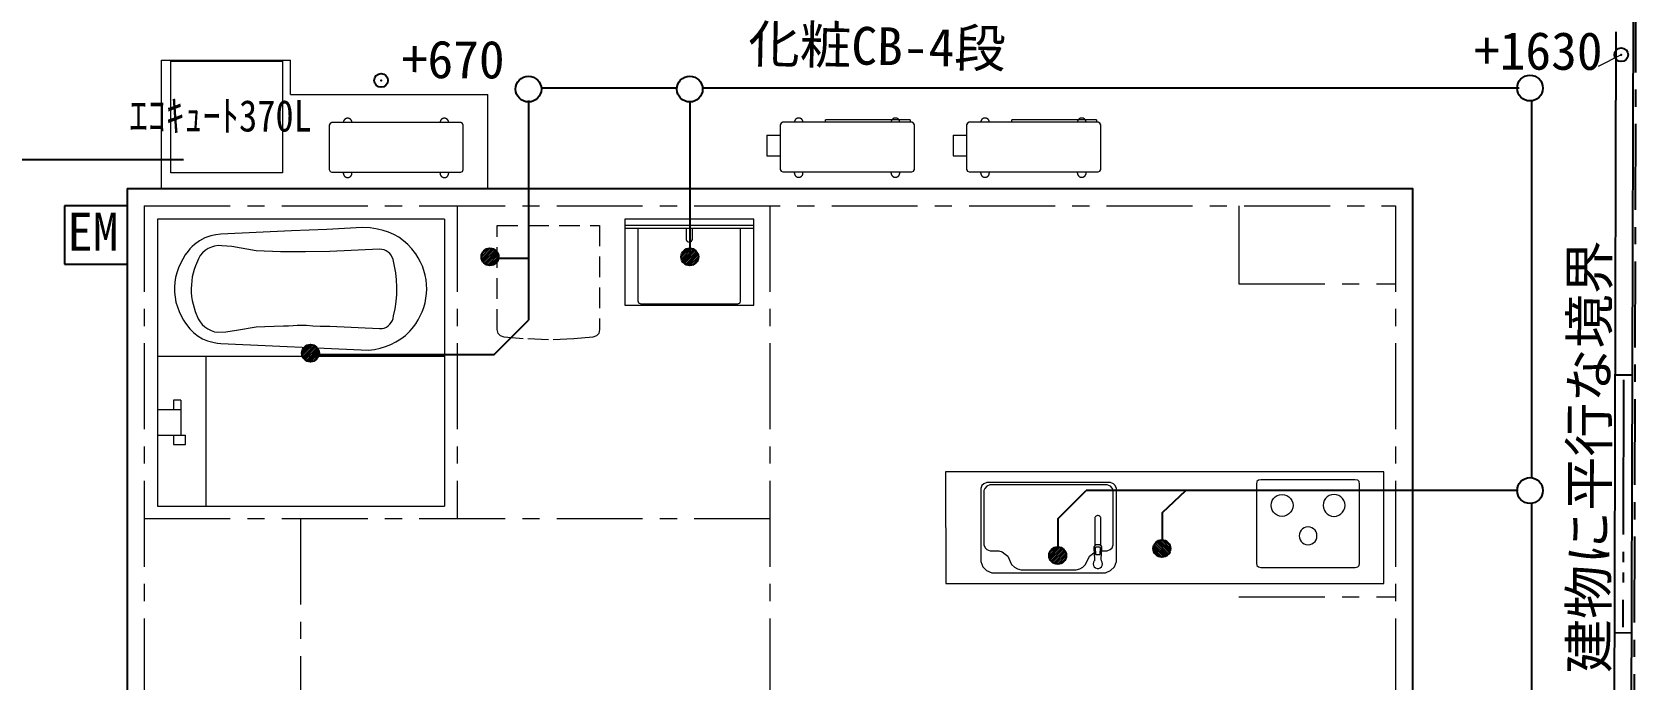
# Model space of a CAD drawing. Units: millimetres at full size, sheet at 1:100. Extents: x -36400 to 32230, y -14845 to 15757.
# Drawn here: x -4214 to 5119, y 5793 to 9562 of the extents above; entities that cross this region are included whole.
import ezdxf
from ezdxf.enums import TextEntityAlignment as Align

# ---------------------------------------------------------------- set-up
doc = ezdxf.new("R2010")
doc.units = ezdxf.units.MM
doc.header["$LTSCALE"] = 100
doc.header["$PDMODE"] = 32
doc.header["$PDSIZE"] = 80
for name, pattern in [('CHAIN1', [8, 5, -1, 1, -1]), ('CHAIN2', [12, 9, -1, 1, -1]), ('DASHED1', [1.8, 1.2, -0.6]), ('DOUBLE_CHAIN2', [12.8, 9, -1, 0.6, -0.6, 0.6, -1])]:
    doc.linetypes.add(name, pattern=pattern)
for name, color, linetype, lineweight in [('2-0_補助線', 6, 'CHAIN1', 25), ('2-1_通り芯', 1, 'CHAIN1', 18), ('2-2', 6, 'Continuous', 25), ('2-4', 134, 'Continuous', 25), ('2-6', 4, 'Continuous', 9), ('7-7', 7, 'Continuous', 25), ('8-8', 7, 'Continuous', 25), ('9-0', 2, 'CHAIN2', 9)]:
    doc.layers.add(name, color=color, linetype=linetype, lineweight=lineweight)
doc.styles.add('ＭＳ ゴシック', font='')
doc.styles.get('ＭＳ ゴシック').set_extended_font_data('MS Gothic')

msp = doc.modelspace()

# ---------------------------------------------------------------- linework, layer by layer
at = {"layer": '2-0_補助線'}
msp.add_line((5086.6, -5072.6), (5118.8, 9681.5), dxfattribs=at)
at = {"layer": '2-1_通り芯'}
for p, q in [((-3561.1, 8551.5), (3718.9, 8551.5)), ((-3561.1, 8551.5), (-3561.1, 816.5)), ((-1741.1, 8551.5), (-1741.1, 6731.5)), ((78.9, 8551.5), (78.9, 1271.5)), ((3718.9, 8551.5), (3718.9, 816.5)), ((-3561.1, 6731.5), (78.9, 6731.5)), ((-2651.1, 6731.5), (-2651.1, 4001.5)), ((2808.9, 6276.5), (3718.9, 6276.5))]:
    msp.add_line(p, q, dxfattribs=at)
msp.add_lwpolyline([(2808.9, 8551.5), (2808.9, 8096.5), (3718.9, 8096.5)], dxfattribs=at)
at = {"layer": '2-2'}
msp.add_line((-3661.1, 8651.5), (-3661.1, 716.5), dxfattribs=at)
msp.add_lwpolyline([(-3661.1, 8651.5), (3818.9, 8651.5), (3818.9, 716.5)], dxfattribs=at)
at = {"layer": '2-4'}
for p, q in [((-1325.6, 9164.4), (-1325.6, 7885.5)), ((-461.8, 9236), (-1250.8, 9236)), ((-387, 9161.3), (-387, 8245.9)), ((4440.1, 9236), (-312.3, 9236)), ((4511.8, 9161.9), (4511.8, 6969.4)), ((-3333, 8818.1), (-4425.7, 8818.1)), ((-1549.5, 8304.3), (-1599.4, 8254.4)), ((-1536.9, 8302.7), (-1597.8, 8241.8)), ((-1566.8, 8301.2), (-1596.3, 8271.6)), ((-1526.7, 8298.8), (-1594, 8231.6)), ((-1518.1, 8293.3), (-1588.4, 8223)), ((-1511, 8286.3), (-1581.4, 8215.9)), ((-1505.3, 8277.8), (-1572.9, 8210.2)), ((-1501.2, 8267.7), (-1562.8, 8206.1)), ((-1499.4, 8255.4), (-1550.5, 8204.3)), ((-1501.9, 8238.8), (-1533.9, 8206.8)), ((-1504.3, 8245.9), (-1325.6, 8245.9)), ((-386.9, 8304.3), (-436.8, 8254.4)), ((-374.3, 8302.7), (-435.2, 8241.8)), ((-404.1, 8301.2), (-433.7, 8271.6)), ((-364.1, 8298.8), (-431.3, 8231.6)), ((-355.5, 8293.3), (-425.8, 8223)), ((-348.3, 8286.3), (-418.7, 8215.9)), ((-342.7, 8277.8), (-410.3, 8210.2)), ((-338.6, 8267.7), (-400.2, 8206.1)), ((-336.8, 8255.4), (-387.9, 8204.3)), ((-339.2, 8238.8), (-371.3, 8206.8)), ((-1525.4, 7685.7), (-1325.6, 7885.5)), ((-2594.2, 7744.1), (-2644.1, 7694.2)), ((-2581.7, 7742.5), (-2642.5, 7681.6)), ((-2611.5, 7741), (-2641, 7711.4)), ((-2571.4, 7738.6), (-2638.7, 7671.3)), ((-2562.8, 7733), (-2633.1, 7662.8)), ((-2555.7, 7726), (-2626.1, 7655.6)), ((-2550, 7717.6), (-2617.6, 7649.9)), ((-2546, 7707.5), (-2607.5, 7645.9)), ((-2544.1, 7695.2), (-2595.2, 7644.1)), ((-2546.6, 7678.6), (-2578.6, 7646.5)), ((-2549, 7685.7), (-1525.4, 7685.7)), ((1757.6, 6732.4), (1920.2, 6894.9)), ((4432.8, 6894.9), (1920.2, 6894.9)), ((2363, 6766.6), (2499.4, 6894.9)), ((4511.8, 6820.5), (4511.8, 630.8)), ((1757.6, 6569.8), (1757.6, 6732.4)), ((2363, 6607.3), (2363, 6766.6)), ((1704.1, 6515.6), (1755.2, 6566.6)), ((1705.9, 6503.3), (1767.5, 6564.8)), ((1706.6, 6532.2), (1738.6, 6564.2)), ((1710, 6493.1), (1777.6, 6560.8)), ((1715.6, 6484.7), (1786.1, 6555.1)), ((1722.8, 6477.7), (1793.1, 6548)), ((1731.4, 6472.1), (1798.6, 6539.4)), ((2360.4, 6507.4), (2310.5, 6557.3)), ((2372.9, 6508.9), (2312, 6569.8)), ((2343.1, 6510.5), (2313.6, 6540)), ((2383.2, 6512.8), (2315.9, 6580.1)), ((2391.8, 6518.4), (2321.5, 6588.7)), ((2398.9, 6525.4), (2328.5, 6595.8)), ((2404.6, 6533.8), (2336.9, 6601.5)), ((2408.6, 6544), (2347, 6605.5)), ((2410.4, 6556.3), (2359.4, 6607.3)), ((2408, 6572.9), (2376, 6604.9)), ((1741.6, 6468.2), (1802.5, 6529.1)), ((1754.2, 6466.7), (1804.1, 6516.6)), ((1771.4, 6469.8), (1801, 6499.3))]:
    msp.add_line(p, q, dxfattribs=at)
for centre, radius in [((-1325.6, 9230.2), 75), ((-387, 9230.2), 75), ((4502.4, 9236), 75), ((-1549.4, 8254.3), 50), ((-386.8, 8254.3), 50), ((-2594.1, 7694.1), 50), ((4502.4, 6894.9), 75), ((1754.1, 6516.7), 50), ((2360.5, 6557.4), 50)]:
    msp.add_circle(centre, radius, dxfattribs=at)
at = {"layer": '2-6'}
for p, q in [((-3461.1, 9398), (-2711.1, 9398)), ((-3461.1, 8648), (-3461.1, 9398)), ((-2711.1, 9198), (-2711.1, 9398)), ((-2711.1, 9198), (-1561.1, 9198)), ((-1561.1, 8648), (-1561.1, 9198)), ((-2377.4, 9060.8), (-2378.1, 9060.8)), ((247.3, 9062), (246.6, 9062)), ((1331.6, 9062), (1330.9, 9062)), ((-1719.8, 9035.8), (-2469.8, 9035.8)), ((62, 8962), (62, 8842)), ((62, 8962), (140, 8962)), ((905, 9037), (155, 9037)), ((895, 9052), (402, 9052)), ((402, 9037), (402, 9052)), ((895, 9052), (895, 9037)), ((1146.3, 8962), (1146.3, 8842)), ((1146.3, 8962), (1224.3, 8962)), ((1989.3, 9037), (1239.3, 9037)), ((1979.3, 9052), (1486.3, 9052)), ((1486.3, 9037), (1486.3, 9052)), ((1979.3, 9052), (1979.3, 9037)), ((62, 8842), (140, 8842)), ((1146.3, 8842), (1224.3, 8842)), ((-2402.8, 8740.8), (-2402.8, 8746.8)), ((-2378.1, 8715.8), (-2377.4, 8715.8)), ((-2352.8, 8740), (-2352.8, 8746.8)), ((-1839.8, 8740.8), (-1839.8, 8746.8)), ((-1789.8, 8740), (-1789.8, 8746.8)), ((222, 8742), (222, 8748)), ((246.6, 8717), (247.3, 8717)), ((272, 8741.3), (272, 8748)), ((785, 8742), (785, 8748)), ((835, 8741.3), (835, 8748)), ((1306.3, 8742), (1306.3, 8748)), ((1330.9, 8717), (1331.6, 8717)), ((1356.3, 8741.3), (1356.3, 8748)), ((1869.3, 8742), (1869.3, 8748)), ((1919.3, 8741.3), (1919.3, 8748)), ((-3483.6, 8474), (-3483.6, 6804)), ((-1813.6, 8474), (-3483.6, 8474)), ((-1813.6, 8474), (-1813.6, 6804)), ((-764.7, 8438.7), (-14.7, 8438.7)), ((-764.7, 8421.5), (-14.7, 8421.5)), ((-1813.6, 7674), (-3483.6, 7674)), ((-3203.6, 7674), (-3203.6, 6804)), ((-3390.6, 7421), (-3390.6, 7365)), ((-3347.6, 7421), (-3390.6, 7421)), ((-3347.6, 7421), (-3347.6, 7218)), ((-3347.6, 7365), (-3483.6, 7365)), ((-3483.6, 7218), (-3321.6, 7218)), ((-3390.6, 7218), (-3390.6, 7162)), ((1101.4, 7004), (1103.9, 6354)), ((-3483.6, 6804), (-1813.6, 6804))]:
    msp.add_line(p, q, dxfattribs=at)
at = {"layer": '2-6', "color": 5, "lineweight": 25}
for p, q in [((-4024.7, 8551.3), (-4024.7, 8212.3)), ((-3664.2, 8551.3), (-4024.7, 8551.3)), ((-4024.7, 8212.3), (-3660.8, 8212.3))]:
    msp.add_line(p, q, dxfattribs=at)
at = {"layer": '2-6', "linetype": 'DASHED1'}
for p, q in [((-911.7, 8436), (-911.7, 7831)), ((-1502.7, 7809), (-1506.7, 7831)), ((-1488.7, 7795), (-1502.7, 7809)), ((-1466.7, 7788), (-1488.7, 7795)), ((-1356.7, 7778), (-1466.7, 7788)), ((-1208.7, 7771), (-1356.7, 7778)), ((-1061.7, 7778), (-1208.7, 7771)), ((-951.7, 7788), (-1061.7, 7778)), ((-929.7, 7795), (-951.7, 7788)), ((-915.7, 7809), (-929.7, 7795)), ((-911.7, 7831), (-915.7, 7809))]:
    msp.add_line(p, q, dxfattribs=at)
at = {"layer": '2-6'}
for points in [[(-2757.5, 9392.6), (-2757.5, 8742.6), (-3407.5, 8742.6), (-3407.5, 9392.6)], [(-14.7, 8474), (-764.7, 8474), (-764.7, 7974), (-14.7, 7974)], [(2031.4, 6416.7), (2062.1, 6429.4), (2083.7, 6450.9), (2096.4, 6481.7), (2096.4, 6906.7), (2089.3, 6923.7), (2078.5, 6934.6), (2061.4, 6941.7), (1341.4, 6941.7), (1324.3, 6934.6), (1313.5, 6923.7), (1306.4, 6906.7), (1306.4, 6481.7), (1319.1, 6450.9), (1340.7, 6429.4), (1371.4, 6416.7)], [(2936, 6448), (3486, 6448), (3499.8, 6450.8), (3508.2, 6459.1), (3511, 6473), (3511, 6933), (3508.2, 6946.9), (3499.8, 6955.2), (3486, 6958), (2936, 6958), (2922.1, 6955.2), (2913.7, 6946.9), (2911, 6933), (2911, 6473), (2913.7, 6459.1), (2922.1, 6450.8)], [(1992.8, 6441.4), (2001.8, 6444.6), (2009.1, 6450.7), (2013.8, 6459), (2015.5, 6468.4), (2013.8, 6477.7), (2009.1, 6486), (2008.6, 6486.4), (2007.8, 6495.2), (2011.5, 6559.5), (2011.1, 6566.5), (2008.3, 6571.7), (2003.6, 6575.6), (1998.5, 6578.2), (1993.4, 6579.5), (1988, 6580), (1982.7, 6579.5), (1977.6, 6578.2), (1972.5, 6575.6), (1967.8, 6571.7), (1965, 6566.5), (1964.6, 6560.8), (1964.6, 6559.5), (1968.3, 6495.1), (1967.5, 6486.4), (1967, 6486), (1962.3, 6477.7), (1960.6, 6468.4), (1962.3, 6459), (1967, 6450.7), (1974.3, 6444.6), (1983.3, 6441.4)], [(1974.4, 6522.7), (2001.7, 6522.7), (2003.2, 6563.7), (1998.3, 6565.1), (1993.3, 6565.6), (1988, 6566.1), (1982.8, 6565.6), (1977.8, 6565.1), (1972.9, 6563.7)]]:
    msp.add_lwpolyline(points, close=True, dxfattribs=at)
for points in [[(-2378.1, 9060.8), (-2378.8, 9060.7), (-2379.6, 9060.7), (-2380.3, 9060.6), (-2381, 9060.6), (-2381.7, 9060.4), (-2382.4, 9060.3), (-2383.1, 9060.2), (-2383.8, 9060), (-2384.5, 9059.8), (-2385.2, 9059.6), (-2385.9, 9059.4), (-2386.6, 9059.2), (-2387.2, 9058.9), (-2387.9, 9058.6), (-2388.6, 9058.3), (-2389.2, 9058), (-2389.8, 9057.6), (-2390.5, 9057.3), (-2391.1, 9056.9), (-2391.7, 9056.5), (-2392.3, 9056.1), (-2392.9, 9055.7), (-2393.4, 9055.2), (-2394, 9054.8), (-2394.5, 9054.3), (-2395.1, 9053.8), (-2395.6, 9053.3), (-2396.1, 9052.8), (-2396.5, 9052.3), (-2397, 9051.7), (-2397.5, 9051.1), (-2397.9, 9050.6), (-2398.3, 9050), (-2398.7, 9049.4), (-2399.1, 9048.8), (-2399.5, 9048.2), (-2399.8, 9047.5), (-2400.2, 9046.9), (-2400.5, 9046.2)], [(-2367, 9058.3), (-2367.6, 9058.6), (-2368.3, 9058.9), (-2369, 9059.2), (-2369.6, 9059.4), (-2370.3, 9059.6), (-2371, 9059.8), (-2371.7, 9060), (-2372.4, 9060.2), (-2373.1, 9060.3), (-2373.8, 9060.4), (-2374.5, 9060.6), (-2375.2, 9060.6), (-2376, 9060.7), (-2376.7, 9060.7), (-2377.4, 9060.8)], [(-2352.8, 9035.8), (-2352.8, 9036.5), (-2352.8, 9037.2), (-2352.9, 9037.9), (-2352.9, 9038.6), (-2353, 9039.4), (-2353.1, 9040.1), (-2353.3, 9040.8), (-2353.4, 9041.5), (-2353.6, 9042.2), (-2353.8, 9042.9), (-2354, 9043.6), (-2354.2, 9044.2), (-2354.5, 9044.9), (-2354.8, 9045.6), (-2355.1, 9046.2), (-2355.4, 9046.9), (-2355.7, 9047.5), (-2356.1, 9048.2), (-2356.4, 9048.8), (-2356.8, 9049.4), (-2357.2, 9050), (-2357.6, 9050.6), (-2358.1, 9051.1), (-2358.5, 9051.7), (-2359, 9052.3), (-2359.5, 9052.8), (-2360, 9053.3), (-2360.5, 9053.8), (-2361, 9054.3), (-2361.5, 9054.8), (-2362.1, 9055.2), (-2362.7, 9055.7), (-2363.2, 9056.1), (-2363.8, 9056.5), (-2364.4, 9056.9), (-2365.1, 9057.3), (-2365.7, 9057.6), (-2366.3, 9058), (-2367, 9058.3)], [(-1815.1, 9060.8), (-1815.8, 9060.7), (-1816.6, 9060.7), (-1817.3, 9060.6), (-1818, 9060.6), (-1818.7, 9060.4), (-1819.4, 9060.3), (-1820.1, 9060.2), (-1820.8, 9060), (-1821.5, 9059.8), (-1822.2, 9059.6), (-1822.9, 9059.4), (-1823.6, 9059.2), (-1824.2, 9058.9), (-1824.9, 9058.6), (-1825.6, 9058.3), (-1826.2, 9058), (-1826.8, 9057.6), (-1827.5, 9057.3), (-1828.1, 9056.9), (-1828.7, 9056.5), (-1829.3, 9056.1), (-1829.9, 9055.7), (-1830.4, 9055.2), (-1831, 9054.8), (-1831.5, 9054.3), (-1832.1, 9053.8), (-1832.6, 9053.3), (-1833.1, 9052.8), (-1833.5, 9052.3), (-1834, 9051.7), (-1834.5, 9051.1), (-1834.9, 9050.6), (-1835.3, 9050), (-1835.7, 9049.4), (-1836.1, 9048.8), (-1836.5, 9048.2), (-1836.8, 9047.5), (-1837.2, 9046.9), (-1837.5, 9046.2)], [(-1804, 9058.3), (-1804.6, 9058.6), (-1805.3, 9058.9), (-1806, 9059.2), (-1806.6, 9059.4), (-1807.3, 9059.6), (-1808, 9059.8), (-1808.7, 9060), (-1809.4, 9060.2), (-1810.1, 9060.3), (-1810.8, 9060.4), (-1811.5, 9060.6), (-1812.2, 9060.6), (-1813, 9060.7), (-1813.7, 9060.7), (-1814.4, 9060.8), (-1815.1, 9060.8)], [(-1789.8, 9035.8), (-1789.8, 9036.5), (-1789.8, 9037.2), (-1789.9, 9037.9), (-1789.9, 9038.6), (-1790, 9039.4), (-1790.1, 9040.1), (-1790.3, 9040.8), (-1790.4, 9041.5), (-1790.6, 9042.2), (-1790.8, 9042.9), (-1791, 9043.6), (-1791.2, 9044.2), (-1791.5, 9044.9), (-1791.8, 9045.6), (-1792.1, 9046.2), (-1792.4, 9046.9), (-1792.7, 9047.5), (-1793.1, 9048.2), (-1793.4, 9048.8), (-1793.8, 9049.4), (-1794.2, 9050), (-1794.6, 9050.6), (-1795.1, 9051.1), (-1795.5, 9051.7), (-1796, 9052.3), (-1796.5, 9052.8), (-1797, 9053.3), (-1797.5, 9053.8), (-1798, 9054.3), (-1798.5, 9054.8), (-1799.1, 9055.2), (-1799.7, 9055.7), (-1800.2, 9056.1), (-1800.8, 9056.5), (-1801.4, 9056.9), (-1802.1, 9057.3), (-1802.7, 9057.6), (-1803.3, 9058), (-1804, 9058.3)], [(246.6, 9062), (245.9, 9062), (245.2, 9062), (244.5, 9061.9), (243.7, 9061.8), (243, 9061.7), (242.3, 9061.6), (241.6, 9061.5), (240.9, 9061.3), (240.2, 9061.1), (239.5, 9060.9), (238.8, 9060.7), (238.2, 9060.4), (237.5, 9060.2), (236.8, 9059.9), (236.2, 9059.6), (235.5, 9059.3), (234.9, 9058.9), (234.3, 9058.6), (233.7, 9058.2), (233, 9057.8), (232.5, 9057.4), (231.9, 9057), (231.3, 9056.5), (230.8, 9056.1), (230.2, 9055.6), (229.7, 9055.1), (229.2, 9054.6), (228.7, 9054.1), (228.2, 9053.5), (227.7, 9053), (227.3, 9052.4), (226.8, 9051.9), (226.4, 9051.3), (226, 9050.7), (225.6, 9050.1), (225.3, 9049.4), (224.9, 9048.8), (224.6, 9048.2), (224.3, 9047.5)], [(257.8, 9059.6), (257.1, 9059.9), (256.5, 9060.2), (255.8, 9060.4), (255.1, 9060.7), (254.4, 9060.9), (253.7, 9061.1), (253, 9061.3), (252.3, 9061.5), (251.6, 9061.6), (250.9, 9061.7), (250.2, 9061.8), (249.5, 9061.9), (248.8, 9062), (248.1, 9062), (247.3, 9062)], [(272, 9037), (272, 9037.8), (271.9, 9038.5), (271.9, 9039.2), (271.8, 9039.9), (271.7, 9040.6), (271.6, 9041.3), (271.5, 9042.1), (271.3, 9042.8), (271.1, 9043.5), (270.9, 9044.2), (270.7, 9044.8), (270.5, 9045.5), (270.2, 9046.2), (270, 9046.9), (269.7, 9047.5), (269.4, 9048.2), (269, 9048.8), (268.7, 9049.4), (268.3, 9050.1), (267.9, 9050.7), (267.5, 9051.3), (267.1, 9051.9), (266.7, 9052.4), (266.2, 9053), (265.8, 9053.5), (265.3, 9054.1), (264.8, 9054.6), (264.3, 9055.1), (263.7, 9055.6), (263.2, 9056.1), (262.6, 9056.5), (262.1, 9057), (261.5, 9057.4), (260.9, 9057.8), (260.3, 9058.2), (259.7, 9058.6), (259.1, 9058.9), (258.4, 9059.3), (257.8, 9059.6)], [(809.6, 9062), (808.9, 9062), (808.2, 9062), (807.5, 9061.9), (806.7, 9061.8), (806, 9061.7), (805.3, 9061.6), (804.6, 9061.5), (803.9, 9061.3), (803.2, 9061.1), (802.5, 9060.9), (801.8, 9060.7), (801.2, 9060.4), (800.5, 9060.2), (799.8, 9059.9), (799.2, 9059.6), (798.5, 9059.3), (797.9, 9058.9), (797.3, 9058.6), (796.7, 9058.2), (796, 9057.8), (795.5, 9057.4), (794.9, 9057), (794.3, 9056.5), (793.8, 9056.1), (793.2, 9055.6), (792.7, 9055.1), (792.2, 9054.6), (791.7, 9054.1), (791.2, 9053.5), (790.7, 9053), (790.3, 9052.4), (789.8, 9051.9), (789.4, 9051.3), (789, 9050.7), (788.6, 9050.1), (788.3, 9049.4), (787.9, 9048.8), (787.6, 9048.2), (787.3, 9047.5)], [(820.8, 9059.6), (820.1, 9059.9), (819.5, 9060.2), (818.8, 9060.4), (818.1, 9060.7), (817.4, 9060.9), (816.7, 9061.1), (816, 9061.3), (815.3, 9061.5), (814.6, 9061.6), (813.9, 9061.7), (813.2, 9061.8), (812.5, 9061.9), (811.8, 9062), (811.1, 9062), (810.3, 9062), (809.6, 9062)], [(835, 9037), (835, 9037.8), (834.9, 9038.5), (834.9, 9039.2), (834.8, 9039.9), (834.7, 9040.6), (834.6, 9041.3), (834.5, 9042.1), (834.3, 9042.8), (834.1, 9043.5), (833.9, 9044.2), (833.7, 9044.8), (833.5, 9045.5), (833.2, 9046.2), (833, 9046.9), (832.7, 9047.5), (832.4, 9048.2), (832, 9048.8), (831.7, 9049.4), (831.3, 9050.1), (830.9, 9050.7), (830.5, 9051.3), (830.1, 9051.9), (829.7, 9052.4), (829.2, 9053), (828.8, 9053.5), (828.3, 9054.1), (827.8, 9054.6), (827.3, 9055.1), (826.7, 9055.6), (826.2, 9056.1), (825.6, 9056.5), (825.1, 9057), (824.5, 9057.4), (823.9, 9057.8), (823.3, 9058.2), (822.7, 9058.6), (822.1, 9058.9), (821.4, 9059.3), (820.8, 9059.6)], [(1330.9, 9062), (1330.2, 9062), (1329.5, 9062), (1328.7, 9061.9), (1328, 9061.8), (1327.3, 9061.7), (1326.6, 9061.6), (1325.9, 9061.5), (1325.2, 9061.3), (1324.5, 9061.1), (1323.8, 9060.9), (1323.1, 9060.7), (1322.5, 9060.4), (1321.8, 9060.2), (1321.1, 9059.9), (1320.5, 9059.6), (1319.8, 9059.3), (1319.2, 9058.9), (1318.6, 9058.6), (1317.9, 9058.2), (1317.3, 9057.8), (1316.7, 9057.4), (1316.2, 9057), (1315.6, 9056.5), (1315, 9056.1), (1314.5, 9055.6), (1314, 9055.1), (1313.5, 9054.6), (1313, 9054.1), (1312.5, 9053.5), (1312, 9053), (1311.6, 9052.4), (1311.1, 9051.9), (1310.7, 9051.3), (1310.3, 9050.7), (1309.9, 9050.1), (1309.6, 9049.4), (1309.2, 9048.8), (1308.9, 9048.2), (1308.6, 9047.5)], [(1342.1, 9059.6), (1341.4, 9059.9), (1340.7, 9060.2), (1340.1, 9060.4), (1339.4, 9060.7), (1338.7, 9060.9), (1338, 9061.1), (1337.3, 9061.3), (1336.6, 9061.5), (1335.9, 9061.6), (1335.2, 9061.7), (1334.5, 9061.8), (1333.8, 9061.9), (1333.1, 9062), (1332.3, 9062), (1331.6, 9062)], [(1356.3, 9037), (1356.3, 9037.8), (1356.2, 9038.5), (1356.2, 9039.2), (1356.1, 9039.9), (1356, 9040.6), (1355.9, 9041.3), (1355.8, 9042.1), (1355.6, 9042.8), (1355.4, 9043.5), (1355.2, 9044.2), (1355, 9044.8), (1354.8, 9045.5), (1354.5, 9046.2), (1354.3, 9046.9), (1354, 9047.5), (1353.7, 9048.2), (1353.3, 9048.8), (1353, 9049.4), (1352.6, 9050.1), (1352.2, 9050.7), (1351.8, 9051.3), (1351.4, 9051.9), (1351, 9052.4), (1350.5, 9053), (1350, 9053.5), (1349.6, 9054.1), (1349.1, 9054.6), (1348.6, 9055.1), (1348, 9055.6), (1347.5, 9056.1), (1346.9, 9056.5), (1346.4, 9057), (1345.8, 9057.4), (1345.2, 9057.8), (1344.6, 9058.2), (1344, 9058.6), (1343.3, 9058.9), (1342.7, 9059.3), (1342.1, 9059.6)], [(1893.9, 9062), (1893.2, 9062), (1892.5, 9062), (1891.7, 9061.9), (1891, 9061.8), (1890.3, 9061.7), (1889.6, 9061.6), (1888.9, 9061.5), (1888.2, 9061.3), (1887.5, 9061.1), (1886.8, 9060.9), (1886.1, 9060.7), (1885.5, 9060.4), (1884.8, 9060.2), (1884.1, 9059.9), (1883.5, 9059.6), (1882.8, 9059.3), (1882.2, 9058.9), (1881.6, 9058.6), (1880.9, 9058.2), (1880.3, 9057.8), (1879.7, 9057.4), (1879.2, 9057), (1878.6, 9056.5), (1878, 9056.1), (1877.5, 9055.6), (1877, 9055.1), (1876.5, 9054.6), (1876, 9054.1), (1875.5, 9053.5), (1875, 9053), (1874.6, 9052.4), (1874.1, 9051.9), (1873.7, 9051.3), (1873.3, 9050.7), (1872.9, 9050.1), (1872.6, 9049.4), (1872.2, 9048.8), (1871.9, 9048.2), (1871.6, 9047.5)], [(1905.1, 9059.6), (1904.4, 9059.9), (1903.7, 9060.2), (1903.1, 9060.4), (1902.4, 9060.7), (1901.7, 9060.9), (1901, 9061.1), (1900.3, 9061.3), (1899.6, 9061.5), (1898.9, 9061.6), (1898.2, 9061.7), (1897.5, 9061.8), (1896.8, 9061.9), (1896.1, 9062), (1895.3, 9062), (1894.6, 9062), (1893.9, 9062)], [(1919.3, 9037), (1919.3, 9037.8), (1919.2, 9038.5), (1919.2, 9039.2), (1919.1, 9039.9), (1919, 9040.6), (1918.9, 9041.3), (1918.8, 9042.1), (1918.6, 9042.8), (1918.4, 9043.5), (1918.2, 9044.2), (1918, 9044.8), (1917.8, 9045.5), (1917.5, 9046.2), (1917.3, 9046.9), (1917, 9047.5), (1916.7, 9048.2), (1916.3, 9048.8), (1916, 9049.4), (1915.6, 9050.1), (1915.2, 9050.7), (1914.8, 9051.3), (1914.4, 9051.9), (1914, 9052.4), (1913.5, 9053), (1913, 9053.5), (1912.6, 9054.1), (1912.1, 9054.6), (1911.6, 9055.1), (1911, 9055.6), (1910.5, 9056.1), (1909.9, 9056.5), (1909.4, 9057), (1908.8, 9057.4), (1908.2, 9057.8), (1907.6, 9058.2), (1907, 9058.6), (1906.3, 9058.9), (1905.7, 9059.3), (1905.1, 9059.6)], [(-2469.8, 9035.8), (-2479.8, 9030.8), (-2484.8, 9020.8)], [(-2484.8, 9020.8), (-2484.8, 8761.8), (-2479.8, 8751.8), (-2469.8, 8746.8), (-1719.8, 8746.8)], [(-2400.5, 9046.2), (-2400.8, 9045.6), (-2401, 9044.9), (-2401.3, 9044.2), (-2401.5, 9043.6), (-2401.7, 9042.9), (-2401.9, 9042.2), (-2402.1, 9041.5), (-2402.3, 9040.8), (-2402.4, 9040.1), (-2402.5, 9039.4), (-2402.6, 9038.6), (-2402.7, 9037.9), (-2402.7, 9037.2), (-2402.8, 9036.5), (-2402.8, 9035.8)], [(-1837.5, 9046.2), (-1837.8, 9045.6), (-1838, 9044.9), (-1838.3, 9044.2), (-1838.5, 9043.6), (-1838.7, 9042.9), (-1838.9, 9042.2), (-1839.1, 9041.5), (-1839.3, 9040.8), (-1839.4, 9040.1), (-1839.5, 9039.4), (-1839.6, 9038.6), (-1839.7, 9037.9), (-1839.7, 9037.2), (-1839.8, 9036.5), (-1839.8, 9035.8)], [(-1719.8, 8746.8), (-1709.8, 8751.8), (-1704.8, 8761.8), (-1704.8, 9020.8), (-1709.8, 9030.8), (-1719.8, 9035.8)], [(155, 9037), (145, 9032), (140, 9022)], [(140, 9022), (140, 8763), (145, 8753), (155, 8748), (905, 8748)], [(224.3, 9047.5), (224, 9046.9), (223.7, 9046.2), (223.5, 9045.5), (223.2, 9044.8), (223, 9044.2), (222.8, 9043.5), (222.6, 9042.8), (222.5, 9042.1), (222.3, 9041.3), (222.2, 9040.6), (222.1, 9039.9), (222.1, 9039.2), (222, 9038.5), (222, 9037.8), (222, 9037)], [(787.3, 9047.5), (787, 9046.9), (786.7, 9046.2), (786.5, 9045.5), (786.2, 9044.8), (786, 9044.2), (785.8, 9043.5), (785.6, 9042.8), (785.5, 9042.1), (785.3, 9041.3), (785.2, 9040.6), (785.1, 9039.9), (785.1, 9039.2), (785, 9038.5), (785, 9037.8), (785, 9037)], [(905, 8748), (915, 8753), (920, 8763), (920, 9022), (915, 9032), (905, 9037)], [(1239.3, 9037), (1229.3, 9032), (1224.3, 9022)], [(1224.3, 9022), (1224.3, 8763), (1229.3, 8753), (1239.3, 8748), (1989.3, 8748)], [(1308.6, 9047.5), (1308.3, 9046.9), (1308, 9046.2), (1307.7, 9045.5), (1307.5, 9044.8), (1307.3, 9044.2), (1307.1, 9043.5), (1306.9, 9042.8), (1306.8, 9042.1), (1306.6, 9041.3), (1306.5, 9040.6), (1306.4, 9039.9), (1306.4, 9039.2), (1306.3, 9038.5), (1306.3, 9037.8), (1306.3, 9037)], [(1871.6, 9047.5), (1871.3, 9046.9), (1871, 9046.2), (1870.7, 9045.5), (1870.5, 9044.8), (1870.3, 9044.2), (1870.1, 9043.5), (1869.9, 9042.8), (1869.8, 9042.1), (1869.6, 9041.3), (1869.5, 9040.6), (1869.4, 9039.9), (1869.4, 9039.2), (1869.3, 9038.5), (1869.3, 9037.8), (1869.3, 9037)], [(1989.3, 8748), (1999.3, 8753), (2004.3, 8763), (2004.3, 9022), (1999.3, 9032), (1989.3, 9037)], [(-2402.8, 8740.8), (-2402.8, 8740), (-2402.7, 8739.3), (-2402.7, 8738.6), (-2402.6, 8737.9), (-2402.5, 8737.2), (-2402.4, 8736.5), (-2402.3, 8735.8), (-2402.1, 8735), (-2401.9, 8734.4), (-2401.7, 8733.7), (-2401.5, 8733), (-2401.3, 8732.3), (-2401, 8731.6), (-2400.8, 8730.9), (-2400.5, 8730.3), (-2400.2, 8729.6), (-2399.8, 8729), (-2399.5, 8728.4), (-2399.1, 8727.7), (-2398.7, 8727.1), (-2398.3, 8726.5), (-2397.9, 8726), (-2397.5, 8725.4), (-2397, 8724.8), (-2396.5, 8724.3), (-2396.1, 8723.7), (-2395.6, 8723.2), (-2395.1, 8722.7), (-2394.5, 8722.2), (-2394, 8721.7), (-2393.4, 8721.3), (-2392.9, 8720.8), (-2392.3, 8720.4), (-2391.7, 8720), (-2391.1, 8719.6), (-2390.5, 8719.2), (-2389.8, 8718.9), (-2389.2, 8718.5), (-2388.6, 8718.2)], [(-2388.6, 8718.2), (-2387.9, 8717.9), (-2387.2, 8717.6), (-2386.6, 8717.4), (-2385.9, 8717.1), (-2385.2, 8716.9), (-2384.5, 8716.7), (-2383.8, 8716.5), (-2383.1, 8716.3), (-2382.4, 8716.2), (-2381.7, 8716.1), (-2381, 8716), (-2380.3, 8715.9), (-2379.6, 8715.8), (-2378.8, 8715.8), (-2378.1, 8715.8)], [(-2377.4, 8715.8), (-2376.7, 8715.8), (-2376, 8715.8), (-2375.2, 8715.9), (-2374.5, 8716), (-2373.8, 8716.1), (-2373.1, 8716.2), (-2372.4, 8716.3), (-2371.7, 8716.5), (-2371, 8716.7), (-2370.3, 8716.9), (-2369.6, 8717.1), (-2369, 8717.4), (-2368.3, 8717.6), (-2367.6, 8717.9), (-2367, 8718.2), (-2366.3, 8718.5), (-2365.7, 8718.9), (-2365.1, 8719.2), (-2364.4, 8719.6), (-2363.8, 8720), (-2363.2, 8720.4), (-2362.7, 8720.8), (-2362.1, 8721.3), (-2361.5, 8721.7), (-2361, 8722.2), (-2360.5, 8722.7), (-2360, 8723.2), (-2359.5, 8723.7), (-2359, 8724.3), (-2358.5, 8724.8), (-2358.1, 8725.4), (-2357.6, 8726), (-2357.2, 8726.5), (-2356.8, 8727.1), (-2356.4, 8727.7), (-2356.1, 8728.4), (-2355.7, 8729), (-2355.4, 8729.6), (-2355.1, 8730.3)], [(-2355.1, 8730.3), (-2354.8, 8730.9), (-2354.5, 8731.6), (-2354.2, 8732.3), (-2354, 8733), (-2353.8, 8733.7), (-2353.6, 8734.4), (-2353.4, 8735), (-2353.3, 8735.8), (-2353.1, 8736.5), (-2353, 8737.2), (-2352.9, 8737.9), (-2352.9, 8738.6), (-2352.8, 8739.3), (-2352.8, 8740), (-2352.8, 8740.8)], [(-1839.8, 8740.8), (-1839.8, 8740), (-1839.7, 8739.3), (-1839.7, 8738.6), (-1839.6, 8737.9), (-1839.5, 8737.2), (-1839.4, 8736.5), (-1839.3, 8735.8), (-1839.1, 8735), (-1838.9, 8734.4), (-1838.7, 8733.7), (-1838.5, 8733), (-1838.3, 8732.3), (-1838, 8731.6), (-1837.8, 8730.9), (-1837.5, 8730.3), (-1837.2, 8729.6), (-1836.8, 8729), (-1836.5, 8728.4), (-1836.1, 8727.7), (-1835.7, 8727.1), (-1835.3, 8726.5), (-1834.9, 8726), (-1834.5, 8725.4), (-1834, 8724.8), (-1833.5, 8724.3), (-1833.1, 8723.7), (-1832.6, 8723.2), (-1832.1, 8722.7), (-1831.5, 8722.2), (-1831, 8721.7), (-1830.4, 8721.3), (-1829.9, 8720.8), (-1829.3, 8720.4), (-1828.7, 8720), (-1828.1, 8719.6), (-1827.5, 8719.2), (-1826.8, 8718.9), (-1826.2, 8718.5), (-1825.6, 8718.2)], [(-1825.6, 8718.2), (-1824.9, 8717.9), (-1824.2, 8717.6), (-1823.6, 8717.4), (-1822.9, 8717.1), (-1822.2, 8716.9), (-1821.5, 8716.7), (-1820.8, 8716.5), (-1820.1, 8716.3), (-1819.4, 8716.2), (-1818.7, 8716.1), (-1818, 8716), (-1817.3, 8715.9), (-1816.6, 8715.8), (-1815.8, 8715.8), (-1815.1, 8715.8), (-1814.4, 8715.8)], [(-1814.4, 8715.8), (-1813.7, 8715.8), (-1813, 8715.8), (-1812.2, 8715.9), (-1811.5, 8716), (-1810.8, 8716.1), (-1810.1, 8716.2), (-1809.4, 8716.3), (-1808.7, 8716.5), (-1808, 8716.7), (-1807.3, 8716.9), (-1806.6, 8717.1), (-1806, 8717.4), (-1805.3, 8717.6), (-1804.6, 8717.9), (-1804, 8718.2), (-1803.3, 8718.5), (-1802.7, 8718.9), (-1802.1, 8719.2), (-1801.4, 8719.6), (-1800.8, 8720), (-1800.2, 8720.4), (-1799.7, 8720.8), (-1799.1, 8721.3), (-1798.5, 8721.7), (-1798, 8722.2), (-1797.5, 8722.7), (-1797, 8723.2), (-1796.5, 8723.7), (-1796, 8724.3), (-1795.5, 8724.8), (-1795.1, 8725.4), (-1794.6, 8726), (-1794.2, 8726.5), (-1793.8, 8727.1), (-1793.4, 8727.7), (-1793.1, 8728.4), (-1792.7, 8729), (-1792.4, 8729.6), (-1792.1, 8730.3)], [(-1792.1, 8730.3), (-1791.8, 8730.9), (-1791.5, 8731.6), (-1791.2, 8732.3), (-1791, 8733), (-1790.8, 8733.7), (-1790.6, 8734.4), (-1790.4, 8735), (-1790.3, 8735.8), (-1790.1, 8736.5), (-1790, 8737.2), (-1789.9, 8737.9), (-1789.9, 8738.6), (-1789.8, 8739.3), (-1789.8, 8740), (-1789.8, 8740.8)], [(222, 8742), (222, 8741.3), (222, 8740.6), (222.1, 8739.9), (222.1, 8739.2), (222.2, 8738.5), (222.3, 8737.7), (222.5, 8737), (222.6, 8736.3), (222.8, 8735.6), (223, 8734.9), (223.2, 8734.3), (223.5, 8733.6), (223.7, 8732.9), (224, 8732.2), (224.3, 8731.6), (224.6, 8730.9), (224.9, 8730.3), (225.3, 8729.6), (225.6, 8729), (226, 8728.4), (226.4, 8727.8), (226.8, 8727.2), (227.3, 8726.7), (227.7, 8726.1), (228.2, 8725.5), (228.7, 8725), (229.2, 8724.5), (229.7, 8724), (230.2, 8723.5), (230.8, 8723), (231.3, 8722.6), (231.9, 8722.1), (232.5, 8721.7), (233, 8721.3), (233.7, 8720.9), (234.3, 8720.5), (234.9, 8720.2), (235.5, 8719.8), (236.2, 8719.5)], [(236.2, 8719.5), (236.8, 8719.2), (237.5, 8718.9), (238.2, 8718.6), (238.8, 8718.4), (239.5, 8718.2), (240.2, 8718), (240.9, 8717.8), (241.6, 8717.6), (242.3, 8717.5), (243, 8717.4), (243.7, 8717.3), (244.5, 8717.2), (245.2, 8717.1), (245.9, 8717.1), (246.6, 8717)], [(247.3, 8717), (248.1, 8717.1), (248.8, 8717.1), (249.5, 8717.2), (250.2, 8717.3), (250.9, 8717.4), (251.6, 8717.5), (252.3, 8717.6), (253, 8717.8), (253.7, 8718), (254.4, 8718.2), (255.1, 8718.4), (255.8, 8718.6), (256.5, 8718.9), (257.1, 8719.2), (257.8, 8719.5), (258.4, 8719.8), (259.1, 8720.2), (259.7, 8720.5), (260.3, 8720.9), (260.9, 8721.3), (261.5, 8721.7), (262.1, 8722.1), (262.6, 8722.6), (263.2, 8723), (263.7, 8723.5), (264.3, 8724), (264.8, 8724.5), (265.3, 8725), (265.8, 8725.5), (266.2, 8726.1), (266.7, 8726.7), (267.1, 8727.2), (267.5, 8727.8), (267.9, 8728.4), (268.3, 8729), (268.7, 8729.6), (269, 8730.3), (269.4, 8730.9), (269.7, 8731.6)], [(269.7, 8731.6), (270, 8732.2), (270.2, 8732.9), (270.5, 8733.6), (270.7, 8734.3), (270.9, 8734.9), (271.1, 8735.6), (271.3, 8736.3), (271.5, 8737), (271.6, 8737.7), (271.7, 8738.5), (271.8, 8739.2), (271.9, 8739.9), (271.9, 8740.6), (272, 8741.3), (272, 8742)], [(785, 8742), (785, 8741.3), (785, 8740.6), (785.1, 8739.9), (785.1, 8739.2), (785.2, 8738.5), (785.3, 8737.7), (785.5, 8737), (785.6, 8736.3), (785.8, 8735.6), (786, 8734.9), (786.2, 8734.3), (786.5, 8733.6), (786.7, 8732.9), (787, 8732.2), (787.3, 8731.6), (787.6, 8730.9), (787.9, 8730.3), (788.3, 8729.6), (788.6, 8729), (789, 8728.4), (789.4, 8727.8), (789.8, 8727.2), (790.3, 8726.7), (790.7, 8726.1), (791.2, 8725.5), (791.7, 8725), (792.2, 8724.5), (792.7, 8724), (793.2, 8723.5), (793.8, 8723), (794.3, 8722.6), (794.9, 8722.1), (795.5, 8721.7), (796, 8721.3), (796.7, 8720.9), (797.3, 8720.5), (797.9, 8720.2), (798.5, 8719.8), (799.2, 8719.5)], [(799.2, 8719.5), (799.8, 8719.2), (800.5, 8718.9), (801.2, 8718.6), (801.8, 8718.4), (802.5, 8718.2), (803.2, 8718), (803.9, 8717.8), (804.6, 8717.6), (805.3, 8717.5), (806, 8717.4), (806.7, 8717.3), (807.5, 8717.2), (808.2, 8717.1), (808.9, 8717.1), (809.6, 8717), (810.3, 8717)], [(810.3, 8717), (811.1, 8717.1), (811.8, 8717.1), (812.5, 8717.2), (813.2, 8717.3), (813.9, 8717.4), (814.6, 8717.5), (815.3, 8717.6), (816, 8717.8), (816.7, 8718), (817.4, 8718.2), (818.1, 8718.4), (818.8, 8718.6), (819.5, 8718.9), (820.1, 8719.2), (820.8, 8719.5), (821.4, 8719.8), (822.1, 8720.2), (822.7, 8720.5), (823.3, 8720.9), (823.9, 8721.3), (824.5, 8721.7), (825.1, 8722.1), (825.6, 8722.6), (826.2, 8723), (826.7, 8723.5), (827.3, 8724), (827.8, 8724.5), (828.3, 8725), (828.8, 8725.5), (829.2, 8726.1), (829.7, 8726.7), (830.1, 8727.2), (830.5, 8727.8), (830.9, 8728.4), (831.3, 8729), (831.7, 8729.6), (832, 8730.3), (832.4, 8730.9), (832.7, 8731.6)], [(832.7, 8731.6), (833, 8732.2), (833.2, 8732.9), (833.5, 8733.6), (833.7, 8734.3), (833.9, 8734.9), (834.1, 8735.6), (834.3, 8736.3), (834.5, 8737), (834.6, 8737.7), (834.7, 8738.5), (834.8, 8739.2), (834.9, 8739.9), (834.9, 8740.6), (835, 8741.3), (835, 8742)], [(1306.3, 8742), (1306.3, 8741.3), (1306.3, 8740.6), (1306.4, 8739.9), (1306.4, 8739.2), (1306.5, 8738.5), (1306.6, 8737.7), (1306.8, 8737), (1306.9, 8736.3), (1307.1, 8735.6), (1307.3, 8734.9), (1307.5, 8734.3), (1307.7, 8733.6), (1308, 8732.9), (1308.3, 8732.2), (1308.6, 8731.6), (1308.9, 8730.9), (1309.2, 8730.3), (1309.6, 8729.6), (1309.9, 8729), (1310.3, 8728.4), (1310.7, 8727.8), (1311.1, 8727.2), (1311.6, 8726.7), (1312, 8726.1), (1312.5, 8725.5), (1313, 8725), (1313.5, 8724.5), (1314, 8724), (1314.5, 8723.5), (1315, 8723), (1315.6, 8722.6), (1316.2, 8722.1), (1316.7, 8721.7), (1317.3, 8721.3), (1317.9, 8720.9), (1318.6, 8720.5), (1319.2, 8720.2), (1319.8, 8719.8), (1320.5, 8719.5)], [(1320.5, 8719.5), (1321.1, 8719.2), (1321.8, 8718.9), (1322.5, 8718.6), (1323.1, 8718.4), (1323.8, 8718.2), (1324.5, 8718), (1325.2, 8717.8), (1325.9, 8717.6), (1326.6, 8717.5), (1327.3, 8717.4), (1328, 8717.3), (1328.7, 8717.2), (1329.5, 8717.1), (1330.2, 8717.1), (1330.9, 8717)], [(1331.6, 8717), (1332.3, 8717.1), (1333.1, 8717.1), (1333.8, 8717.2), (1334.5, 8717.3), (1335.2, 8717.4), (1335.9, 8717.5), (1336.6, 8717.6), (1337.3, 8717.8), (1338, 8718), (1338.7, 8718.2), (1339.4, 8718.4), (1340.1, 8718.6), (1340.7, 8718.9), (1341.4, 8719.2), (1342.1, 8719.5), (1342.7, 8719.8), (1343.3, 8720.2), (1344, 8720.5), (1344.6, 8720.9), (1345.2, 8721.3), (1345.8, 8721.7), (1346.4, 8722.1), (1346.9, 8722.6), (1347.5, 8723), (1348, 8723.5), (1348.6, 8724), (1349.1, 8724.5), (1349.6, 8725), (1350, 8725.5), (1350.5, 8726.1), (1351, 8726.7), (1351.4, 8727.2), (1351.8, 8727.8), (1352.2, 8728.4), (1352.6, 8729), (1353, 8729.6), (1353.3, 8730.3), (1353.7, 8730.9), (1354, 8731.6)], [(1354, 8731.6), (1354.3, 8732.2), (1354.5, 8732.9), (1354.8, 8733.6), (1355, 8734.3), (1355.2, 8734.9), (1355.4, 8735.6), (1355.6, 8736.3), (1355.8, 8737), (1355.9, 8737.7), (1356, 8738.5), (1356.1, 8739.2), (1356.2, 8739.9), (1356.2, 8740.6), (1356.3, 8741.3), (1356.3, 8742)], [(1869.3, 8742), (1869.3, 8741.3), (1869.3, 8740.6), (1869.4, 8739.9), (1869.4, 8739.2), (1869.5, 8738.5), (1869.6, 8737.7), (1869.8, 8737), (1869.9, 8736.3), (1870.1, 8735.6), (1870.3, 8734.9), (1870.5, 8734.3), (1870.7, 8733.6), (1871, 8732.9), (1871.3, 8732.2), (1871.6, 8731.6), (1871.9, 8730.9), (1872.2, 8730.3), (1872.6, 8729.6), (1872.9, 8729), (1873.3, 8728.4), (1873.7, 8727.8), (1874.1, 8727.2), (1874.6, 8726.7), (1875, 8726.1), (1875.5, 8725.5), (1876, 8725), (1876.5, 8724.5), (1877, 8724), (1877.5, 8723.5), (1878, 8723), (1878.6, 8722.6), (1879.2, 8722.1), (1879.7, 8721.7), (1880.3, 8721.3), (1880.9, 8720.9), (1881.6, 8720.5), (1882.2, 8720.2), (1882.8, 8719.8), (1883.5, 8719.5)], [(1883.5, 8719.5), (1884.1, 8719.2), (1884.8, 8718.9), (1885.5, 8718.6), (1886.1, 8718.4), (1886.8, 8718.2), (1887.5, 8718), (1888.2, 8717.8), (1888.9, 8717.6), (1889.6, 8717.5), (1890.3, 8717.4), (1891, 8717.3), (1891.7, 8717.2), (1892.5, 8717.1), (1893.2, 8717.1), (1893.9, 8717), (1894.6, 8717)], [(1894.6, 8717), (1895.3, 8717.1), (1896.1, 8717.1), (1896.8, 8717.2), (1897.5, 8717.3), (1898.2, 8717.4), (1898.9, 8717.5), (1899.6, 8717.6), (1900.3, 8717.8), (1901, 8718), (1901.7, 8718.2), (1902.4, 8718.4), (1903.1, 8718.6), (1903.7, 8718.9), (1904.4, 8719.2), (1905.1, 8719.5), (1905.7, 8719.8), (1906.3, 8720.2), (1907, 8720.5), (1907.6, 8720.9), (1908.2, 8721.3), (1908.8, 8721.7), (1909.4, 8722.1), (1909.9, 8722.6), (1910.5, 8723), (1911, 8723.5), (1911.6, 8724), (1912.1, 8724.5), (1912.6, 8725), (1913, 8725.5), (1913.5, 8726.1), (1914, 8726.7), (1914.4, 8727.2), (1914.8, 8727.8), (1915.2, 8728.4), (1915.6, 8729), (1916, 8729.6), (1916.3, 8730.3), (1916.7, 8730.9), (1917, 8731.6)], [(1917, 8731.6), (1917.3, 8732.2), (1917.5, 8732.9), (1917.8, 8733.6), (1918, 8734.3), (1918.2, 8734.9), (1918.4, 8735.6), (1918.6, 8736.3), (1918.8, 8737), (1918.9, 8737.7), (1919, 8738.5), (1919.1, 8739.2), (1919.2, 8739.9), (1919.2, 8740.6), (1919.3, 8741.3), (1919.3, 8742)], [(-1926.5, 8148.3), (-1934.5, 8174.3), (-1942.5, 8199.3), (-1953.5, 8224.3), (-1966.5, 8248.3), (-1980.5, 8271.3), (-1982.5, 8274.3), (-2003.5, 8301.3), (-2026.5, 8326.3), (-2052.5, 8348.3), (-2080.5, 8368.3), (-2109.5, 8384.3), (-2139.5, 8398.3), (-2171.5, 8408.3), (-2203.5, 8416.3), (-2247.5, 8423.3), (-2293.5, 8424.3), (-2499.5, 8414.3), (-2704.5, 8405.3), (-3116.5, 8386.3), (-3145.5, 8383.3), (-3174.5, 8376.3), (-3208.5, 8364.3), (-3240.5, 8347.3), (-3269.5, 8326.3), (-3282.5, 8314.3), (-3295.5, 8301.3), (-3305.5, 8288.3), (-3322.5, 8266.3), (-3337.5, 8241.3), (-3350.5, 8216.3), (-3362.5, 8190.3), (-3371.5, 8162.3), (-3378.5, 8134.3), (-3382.5, 8106.3), (-3384.5, 8077.3)], [(-688.5, 8421.5), (-688.5, 7999), (-685.2, 7986.3), (-672.2, 7981.3), (-107.2, 7981.3), (-94.2, 7986.3), (-90.9, 7999), (-90.9, 8421.5)], [(-408.8, 8421.5), (-408.8, 8365.6), (-407.9, 8355.7), (-405.2, 8349.7), (-402.4, 8345.8), (-396.8, 8341.7), (-389.7, 8340.2), (-382.6, 8341.7), (-377, 8345.8), (-374.2, 8349.7), (-371.5, 8355.7), (-370.6, 8365.6), (-370.6, 8421.5)], [(-2910.5, 8289.3), (-3052.5, 8314.3), (-3109.5, 8319.3), (-3130.5, 8320.3), (-3151.5, 8317.3), (-3170.5, 8311.3), (-3189.5, 8302.3), (-3206.5, 8291.3), (-3222.5, 8277.3), (-3235.5, 8261.3), (-3245.5, 8243.3), (-3263.5, 8202.3), (-3270.5, 8180.3), (-3276.5, 8159.3), (-3281.5, 8137.3), (-3284.5, 8114.3), (-3286.5, 8092.3), (-3287.5, 8069.3), (-3287.5, 8046.3), (-3285.5, 8024.3), (-3282.5, 8001.3), (-3277.5, 7979.3), (-3271.5, 7957.3), (-3264.5, 7936.3), (-3247.5, 7894.3), (-3236.5, 7877.3), (-3223.5, 7861.3), (-3208.5, 7847.3), (-3191.5, 7835.3), (-3172.5, 7826.3), (-3152.3, 7818.9), (-3132.9, 7816.6), (-3086.7, 7818.9), (-3025.3, 7828.8), (-2910.5, 7847.3)], [(-2142.5, 8282.3), (-2153.5, 8289.3), (-2165.5, 8294.3), (-2178.5, 8297.3), (-2192.5, 8298.3), (-2480.5, 8286.3), (-2623.5, 8283.3), (-2767.5, 8284.3), (-2910.5, 8289.3)], [(-2910.5, 7847.3), (-2859.5, 7849.3), (-2805.5, 7851.3), (-2750.5, 7852.3), (-2722.5, 7853.3), (-2695.5, 7854.3), (-2671.5, 7856.3), (-2643.5, 7857.3), (-2616.5, 7856.3), (-2579.5, 7853.3), (-2537.5, 7851.3), (-2480.5, 7850.3), (-2191.5, 7838.3), (-2177.5, 7837.3), (-2164.5, 7840.3), (-2152.5, 7845.3), (-2142.5, 7853.3), (-2132.5, 7862.3), (-2124.5, 7872.3), (-2117.5, 7883.3), (-2112.5, 7895.3), (-2110.5, 7911.3), (-2101.5, 7952.3), (-2095.5, 7994.3), (-2091.5, 8036.3), (-2091.5, 8078.3), (-2093.5, 8120.3), (-2097.5, 8161.3), (-2104.5, 8200.3), (-2113.5, 8239.3), (-2124.5, 8264.3), (-2132.5, 8274.3), (-2142.5, 8282.3)], [(-3384.5, 8077.3), (-3384.5, 8048.3), (-3381.5, 8019.3), (-3376.5, 7991.3), (-3368.5, 7963.3), (-3358.5, 7936.3), (-3346.5, 7910.3), (-3332.5, 7885.3), (-3320.5, 7868.3), (-3296.5, 7836.3), (-3272.5, 7812.3), (-3247.5, 7793.3), (-3221.5, 7778.3), (-3192.5, 7766.3), (-3154.5, 7755.3), (-3135.5, 7752.3), (-3115.5, 7750.3), (-2256.5, 7712.3), (-2220.5, 7716.3), (-2188.5, 7723.3), (-2156.5, 7732.3), (-2126.5, 7744.3), (-2096.5, 7759.3), (-2067.5, 7777.3), (-2041.5, 7797.3), (-2016.5, 7821.3), (-2001.5, 7838.3), (-1994.5, 7847.3), (-1981.5, 7864.3), (-1967.5, 7887.3), (-1955.5, 7910.3), (-1944.5, 7935.3), (-1934.5, 7960.3), (-1927.5, 7986.3), (-1922.5, 8013.3), (-1919.5, 8040.3), (-1917.5, 8067.3), (-1918.5, 8094.3), (-1921.5, 8121.3), (-1926.5, 8148.3)], [(-3390.6, 7162), (-3321.6, 7162), (-3321.6, 7218)], [(1103.9, 6354), (3651.4, 6354), (3651.4, 7004), (1101.4, 7004)], [(2010.7, 6544.5), (2042.1, 6544.5), (2060.1, 6551.9), (2070.2, 6562.1), (2077.6, 6580), (2077.6, 6895.6), (2073.1, 6907.8), (2061.7, 6920.4), (2042.7, 6927.7), (1360, 6927.7), (1341.1, 6920.4), (1329.7, 6907.8), (1325.2, 6895.6), (1325.1, 6580), (1332.5, 6562.1), (1342.7, 6551.9), (1360.6, 6544.5), (1411.7, 6544.5), (1431.3, 6539.3), (1448.6, 6524.7), (1464.4, 6513.5), (1486.1, 6465.4), (1501.9, 6450.1), (1520.5, 6439.7), (1542.1, 6434.1), (1860.7, 6434.1), (1882.2, 6439.7), (1900.9, 6450.1), (1916.7, 6465.4), (1938.4, 6513.5), (1954.1, 6524.7), (1966, 6534.7)], [(3060.3, 6744.6), (3059.8, 6744.5), (3045.2, 6746.2), (3031.7, 6751), (3019.9, 6758.6), (3010, 6768.4), (3002.4, 6780.3), (2997.6, 6793.7), (2995.9, 6808.4), (2997.6, 6823), (3002.4, 6836.5), (3010, 6848.3), (3019.9, 6858.2), (3031.7, 6865.8), (3045.2, 6870.6)], [(3045.2, 6870.6), (3059.8, 6872.3), (3074.4, 6870.6), (3087.9, 6865.8), (3099.7, 6858.2), (3109.6, 6848.3), (3117.2, 6836.5), (3122, 6823), (3123.7, 6808.4), (3122, 6793.7), (3115.8, 6778.1)], [(3376.8, 6870.6), (3362.1, 6872.3), (3347.5, 6870.6), (3334, 6865.8), (3322.2, 6858.2), (3312.3, 6848.3), (3304.7, 6836.5), (3299.9, 6823), (3298.2, 6808.4), (3299.9, 6793.7), (3306.1, 6778.1)], [(3361.6, 6744.6), (3362.1, 6744.5), (3376.8, 6746.2), (3390.2, 6751), (3402.1, 6758.6), (3412, 6768.4), (3419.5, 6780.3), (3424.3, 6793.7), (3426, 6808.4), (3424.3, 6823), (3419.5, 6836.5), (3412, 6848.3), (3402.1, 6858.2), (3390.2, 6865.8), (3376.8, 6870.6)], [(2005.1, 6574.3), (2005.1, 6738), (2004, 6741), (2001.2, 6743.9), (1998.7, 6746.1), (1998, 6746.6), (1994.5, 6748.1), (1990.3, 6748.9), (1985.8, 6748.9), (1981.6, 6748.1), (1978.1, 6746.6), (1977.4, 6746.1), (1974.9, 6743.9), (1972.1, 6741), (1971.1, 6738), (1971.1, 6574.3)], [(3115.8, 6778.1), (3109.6, 6768.4), (3099.7, 6758.6), (3087.9, 6751), (3074.4, 6746.2), (3060.3, 6744.6)], [(3306.1, 6778.1), (3312.3, 6768.4), (3322.2, 6758.6), (3334, 6751), (3347.5, 6746.2), (3361.6, 6744.6)], [(3164.1, 6654.3), (3160.2, 6643.4), (3158.8, 6631.5), (3160.2, 6619.5), (3164.1, 6608.6)], [(3210.7, 6683.4), (3198.9, 6682.1), (3188, 6678.1), (3178.3, 6672), (3170.3, 6664), (3164.1, 6654.3)], [(3257.5, 6654.3), (3251.4, 6664), (3243.3, 6672), (3233.7, 6678.1), (3222.7, 6682.1), (3210.7, 6683.4)], [(3251.4, 6599), (3257.5, 6608.6), (3261.4, 6619.5), (3262.8, 6631.5), (3261.4, 6643.4), (3257.5, 6654.3)], [(3164.1, 6608.6), (3170.3, 6599), (3178.3, 6590.9), (3188, 6584.8), (3198.9, 6580.9), (3211.2, 6579.5)], [(3211.2, 6579.5), (3222.7, 6580.9), (3233.7, 6584.8), (3243.3, 6590.9), (3251.4, 6599)]]:
    msp.add_lwpolyline(points, dxfattribs=at)
at = {"layer": '2-6', "linetype": 'DASHED1'}
msp.add_lwpolyline([(-1506.7, 7831), (-1506.7, 8436), (-911.7, 8436)], dxfattribs=at)
at = {"layer": '7-7', "color": 4, "lineweight": 9}
msp.add_line((5033.3, 9430.2), (4899.1, 9361.8), dxfattribs=at)
at = {"layer": '7-7', "color": 5}
for p in [(5033.3, 9430.2), (-2183.3, 9280.9)]:
    msp.add_point(p, dxfattribs=at)
at = {"layer": '8-8'}
for p, q in [((5102.2, 9661.4), (5064.9, -4976.5)), ((5002, 9563.3), (4964.9, -4975.1)), ((4996.9, 7568.3), (5096.9, 7568.1)), ((4993.1, 6068.3), (5093.1, 6068.1))]:
    msp.add_line(p, q, dxfattribs=at)
at = {"layer": '8-8', "linetype": 'DOUBLE_CHAIN2'}
msp.add_line((5046.8, 7539.1), (5043.2, 6100.1), dxfattribs=at)

# ---------------------------------------------------------------- texts
at = {"layer": '2-6', "style": 'ＭＳ ゴシック', "width": 0.85}
msp.add_text('ｴｺｷｭｰﾄ370L', height=183.3, dxfattribs=at).set_placement((-3647.4, 8928.5), align=Align.BOTTOM_LEFT)
at = {"layer": '2-6', "color": 5, "style": 'ＭＳ ゴシック'}
msp.add_text('EM', height=219.9, dxfattribs=at).set_placement((-4010, 8224.9), align=Align.BOTTOM_LEFT)
at = {"layer": '7-7', "style": 'ＭＳ ゴシック'}
for s, p in [('+1630', (4176.1, 9278.5)), ('+670', (-2063.2, 9228.3))]:
    msp.add_text(s, height=219.9, rotation=359.789, dxfattribs=at).set_placement(p, align=Align.BOTTOM_LEFT)
at = {"layer": '8-8', "style": 'ＭＳ ゴシック'}
msp.add_text('化粧CB-4段', height=219.9, rotation=358.879, dxfattribs=at).set_placement((-49.3, 9319.5), align=Align.BOTTOM_LEFT)
at = {"layer": '9-0', "color": 6, "style": 'ＭＳ ゴシック', "width": 1.05}
msp.add_text('建物に平行な境界', height=219.9, rotation=89.875, dxfattribs=at).set_placement((5019.2, 5831.9), align=Align.BOTTOM_LEFT)

doc.saveas('drawing.dxf')
